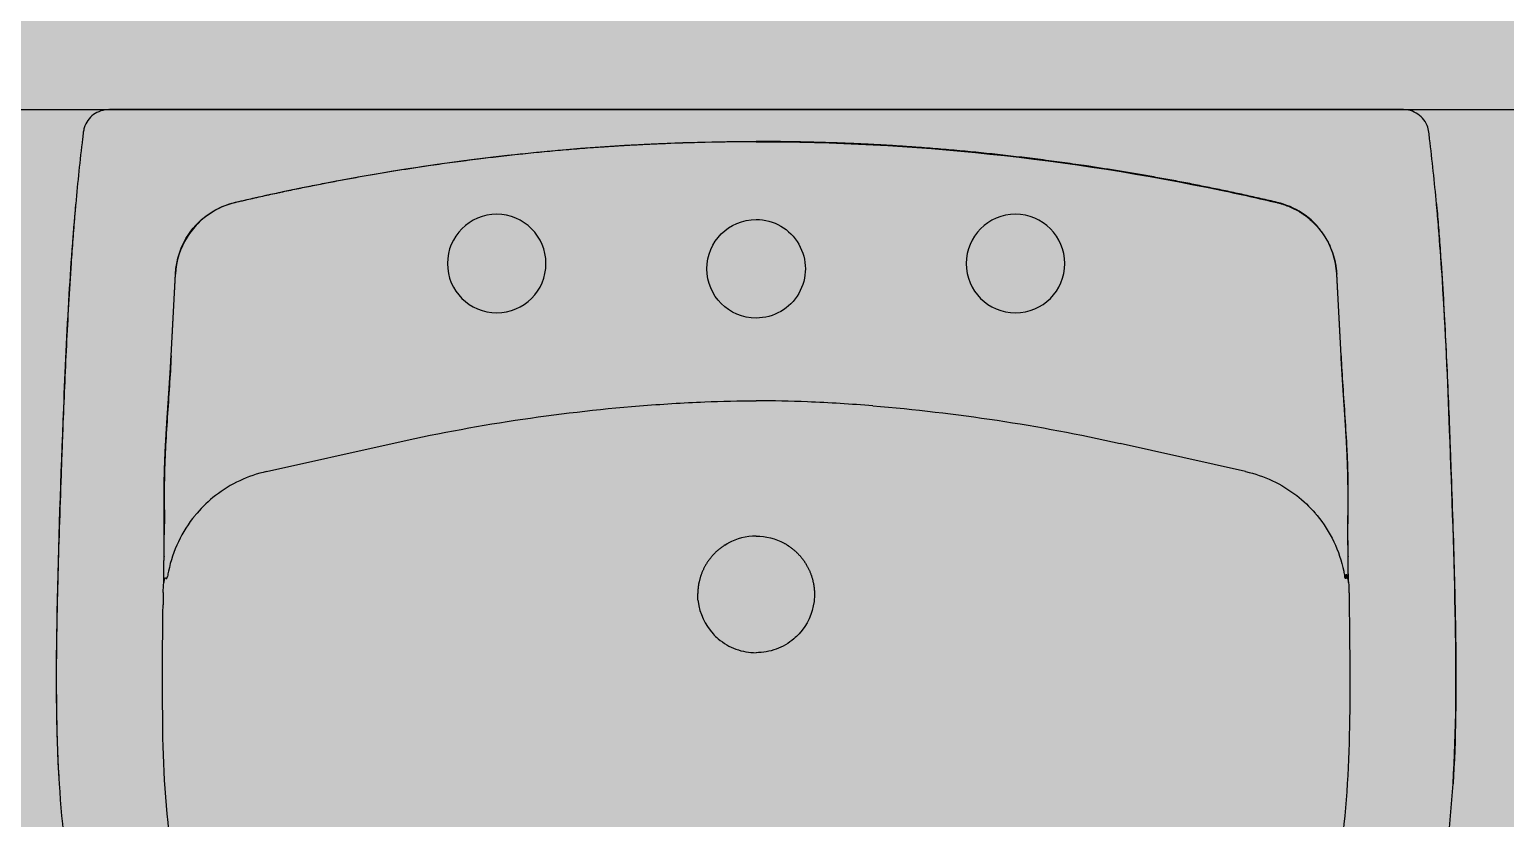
# Model space of a CAD drawing. Header units: centimetres. Extents: x 0 to 1099704, y -139216 to 99734.
# Drawn here: x 855896.79 to 855933.21, y -22297.07 to -22277.6 of the extents above; entities that cross this region are included whole.
import ezdxf

# ---------------------------------------------------------------- set-up
doc = ezdxf.new("R2010")
doc.units = ezdxf.units.CM
doc.header["$LTSCALE"] = 4
for name, color, linetype in [('0.2', 2, 'Continuous'), ('0.4', 4, 'Continuous'), ('0.6', 6, 'Continuous'), ('08', 8, 'Continuous')]:
    doc.layers.add(name, color=color, linetype=linetype)

# ---------------------------------------------------------------- blocks, each defined once
blk = doc.blocks.new('L.51_P')
at = {"layer": '08'}
for p, q in [((-249.5326338860509, 0), (-249.2140741786579, 0)), ((-249.2140741786579, 0), (249.2140741786584, 0)), ((249.5326338773675, 0), (249.2140741786579, 0)), ((-259.373357407494, -8.73014126523617), (-259.3733584288038, -8.730149568721117)), ((259.3733573988111, -8.730141265236398), (259.3733584201204, -8.730149568721117)), ((1.754594313752023e-05, -12.29115425035843), (1.754586446622852e-05, -12.37024191945238)), ((-161.3753670058195, -27.52728905769982), (-161.375368631876, -27.52730016454052)), ((161.375366997137, -27.52728905770141), (161.375368623193, -27.52730016454052)), ((-262.3081094282225, -36.31574476100013), (-262.308146251683, -36.31615622722211)), ((262.30810941954, -36.31574476100877), (262.308146243, -36.31615622722097)), ((-225.5180186633415, -94.94758241039995), (-223.8637446929588, -63.35031595439295)), ((-225.4939886857946, -94.98170383692786), (-223.8399494983692, -63.38416652915748)), ((225.4939886771117, -94.98170383692786), (223.8399494896885, -63.38416652919841)), ((225.5180186546586, -94.94758241039995), (223.8637446842758, -63.35031595439295)), ((-225.5180196004708, -94.94758552310941), (-225.4939877960906, -94.98170482932574)), ((225.5180195917878, -94.94758552310941), (225.4939877874071, -94.98170482932574)), ((-188.737329579757, -139.57508099917), (-140.349516244326, -128.7103189488694)), ((188.737329571074, -139.57508099917), (140.349516235643, -128.7103189488694)), ((-268.6882321625912, -259.9838384809518), (-268.6882251923053, -259.983949606438)), ((268.6882321539078, -259.9838384809618), (268.6882251836178, -259.983949606516))]:
    blk.add_line(p, q, dxfattribs=at)
at = {"layer": '08', "ltscale": 27.50259590148926}
for centre in [(-100.0001173501496, -59.34964538299982), (100.00011733985, -59.34964538299982)]:
    blk.add_circle(centre, 19, dxfattribs=at)
at = {"layer": '08'}
for centre, radius, start, end in [((3.51074049831368e-08, -61.36878966599988), 19, 89.99999988152744, 269.9999998815275), ((-4.379035090096295e-08, -61.36878966599988), 19, 270.0000001194366, 90.00000011943659), ((10.36379387232046, -799.933997991691), 687.9358466849909, 94.61604946679532, 102.6550304526222), ((-10.36379388100386, -799.933997991691), 687.9358466849909, 77.34496954737777, 85.38395053320471)]:
    blk.add_arc(centre, radius, start, end, dxfattribs=at)
for centre, major_axis, ratio, start_param, end_param in [((0.06174637447838904, -186.6881790406637), (-22.4674906143518, 0.4697732670544708), 0.9916706561758222, 5.253548061399135, 5.299569675104341), ((0.05893951337293402, -186.6974455141333), (-22.45038503119433, 0.8867191788373296), 0.9921692224100338, 5.255337050325037, 5.271959657473371), ((-0.05893952205587993, -186.6974455141333), (22.45038503119433, 0.8867191788373296), 0.9921692224100338, 1.011225649706216, 1.027848256854549), ((-0.06174638316133496, -186.6881790406637), (22.4674906143518, 0.4697732670544708), 0.9916706561758222, 0.9836156320752458, 1.029637245780451), ((-237.791658874185, -179.3441406961838), (-7.495588280626999, 6.619378357438046), 0.9937451568241766, 3.733046203632398, 3.862859291887633), ((-237.2871566796939, -179.3338425262575), (8.40545705310399, 5.417407463850359), 0.9885196237996763, 5.563301308095924, 5.699978515864951), ((-178.0851042703862, -186.8235108753897), (-49.25213693319954, 11.13598945874009), 0.9999712638527637, 0.1335251359042644, 0.2108724461622407), ((0.3326625593172139, -186.9437629331142), (-22.74398101514158, 2.025605754878702), 0.9924993994850256, 0.07260909763467864, 0.2002752464611524), ((-0.3326625680001598, -186.9437629331142), (22.7439810151416, 2.025605754878623), 0.9924993994850256, 6.082910060718437, 6.210576209544911), ((178.0851042617032, -186.8235108753897), (49.25213693319917, 11.1359894587418), 0.9999712638527638, 6.07231286101731, 6.149660171275287)]:
    blk.add_ellipse(centre, major_axis=major_axis, ratio=ratio, start_param=start_param, end_param=end_param, dxfattribs=at)
for points, degree, knots in [([(-259.3734804437008, -8.730110423216502), (-259.2647280360711, -7.823646533475767), (-259.0282771610673, -6.923949194787838), (-258.2583410432471, -5.081311819202483), (-257.6669837968793, -4.137839157819371), (-256.2369207256388, -2.527257504583758), (-255.3853429593505, -1.835089641735067), (-253.5380999841618, -0.7807382193141166), (-252.5218902944512, -0.4002604931863516), (-250.8428053377484, -0.06490812997412831), (-250.1862993313775, -3.403556547709741e-09), (-249.5326338631639, 0)], 3, [0, 0, 0, 0, 0.2792277486514596, 0.2792277486514596, 0.6097433891336621, 0.6097433891336621, 0.9337532737935605, 0.9337532737935605, 1.252427731463882, 1.252427731463882, 1.44862475613357, 1.44862475613357, 1.44862475613357, 1.44862475613357]), ([(249.5326338236227, 0), (250.5914866947842, -2.23849383473862e-09), (251.6627808906187, -0.1731365682803698), (253.6499506778564, -0.8324551719169904), (254.5925295084407, -1.321542121221455), (256.263236681556, -2.554542152192425), (257.0097464161954, -3.315948047924167), (258.2206444582489, -5.019955091919201), (258.6957988433496, -5.985814072379526), (259.1788814559382, -7.555904968618734), (259.3027983167185, -8.140966796105886), (259.3734804350174, -8.730110423216729)], 3, [0, 0, 0, 0, 0.3178136111332381, 0.3178136111332381, 0.630622636000818, 0.630622636000818, 0.9465387636700655, 0.9465387636700655, 1.267048800009376, 1.267048800009376, 1.448529000700263, 1.448529000700263, 1.448529000700263, 1.448529000700263]), ([(-200.8552342283415, -35.75213426099981), (-176.5692074883418, -30.07720007199987), (-152.1890176233419, -25.23774350899998), (-127.7318341413416, -21.25118954599998), (-94.37132110034145, -17.00462938300006), (-60.93956738614179, -14.37513696399992), (-52.07179956894151, -13.79200181199985), (-43.20098408404147, -13.32313587699991), (-34.32808192727452, -12.9686517931716)], 5, [234.918202018, 234.918202018, 234.918202018, 234.918202018, 234.918202018, 234.918202018, 410.549747855, 410.549747855, 410.549747855, 473.914825366, 473.914825366, 473.914825366, 473.914825366, 473.914825366, 473.914825366]), ([(-4.341472958913073e-09, -12.37024191991418), (-60.16064884673642, -12.37059819908927), (-120.3153384326069, -18.73560247092746), (-179.8281542661675, -31.19346225681488), (-186.8260304304558, -32.6583326184782), (-193.8151504020107, -34.20686970566408), (-200.7945944912399, -35.83818893115495)], 3, [460.253252311, 460.253252311, 460.253252311, 460.253252311, 715.7620912132589, 715.7620912132589, 715.7620912132589, 745.806362997, 745.806362997, 745.806362997, 745.806362997]), ([(-34.32808192727452, -12.9686517931716), (-30.31359352757227, -12.80826618495257), (-26.29484333730761, -12.67720422757566), (-22.26746335893267, -12.57428527497291), (-15.38505392947127, -12.39840657128298), (-8.493593087078807, -12.30520851011465), (-1.603319046177148, -12.29262304867302), (-1.06887501825895, -12.29164685749902), (-0.5344278677030161, -12.29115731630554), (1.746952329995111e-05, -12.29115422106679)], 3, [59.34778428954707, 59.34778428954707, 59.34778428954707, 59.34778428954707, 76.617444773, 76.617444773, 76.617444773, 106.12965241, 106.12965241, 106.12965241, 108.418766461, 108.418766461, 108.418766461, 108.418766461]), ([(-4.341472958913073e-09, -12.37024192010335), (60.1606251351559, -12.37059697844302), (120.3153086397738, -18.73559870317445), (179.8281186407589, -31.19345480114134), (186.8260067069905, -32.65832736416337), (193.8151385523561, -34.20686693805055), (200.7945944825569, -35.83818893115495)], 3, [460.2532274645449, 460.2532274645449, 460.2532274645449, 460.2532274645449, 715.7620402416113, 715.7620402416113, 715.7620402416113, 745.806362997, 745.806362997, 745.806362997, 745.806362997]), ([(34.32808191859112, -12.9686517931716), (30.31359351888932, -12.80826618495257), (26.29484332862467, -12.67720422757566), (22.26746335024927, -12.57428527497291), (15.38505392078832, -12.39840657128298), (8.493593078395406, -12.30520851011465), (1.603319037493748, -12.29262304867302), (1.068886672272583, -12.29164687880166), (0.5344511845496527, -12.29115733767139), (1.750996943883365e-05, -12.29115422127029)], 3, [59.34778428954707, 59.34778428954707, 59.34778428954707, 59.34778428954707, 76.617444773, 76.617444773, 76.617444773, 106.12965241, 106.12965241, 106.12965241, 108.4187165077, 108.4187165077, 108.4187165077, 108.4187165077]), ([(200.8552342196585, -35.75213426099981), (176.5692074796584, -30.07720007199987), (152.1890176146585, -25.23774350899998), (127.7318341326582, -21.25118954599998), (94.3713210916585, -17.00462938300006), (60.93956737745839, -14.37513696399992), (52.07179956025857, -13.79200181199985), (43.20098407535806, -13.32313587699991), (34.32808191859112, -12.9686517931716)], 5, [234.918202018, 234.918202018, 234.918202018, 234.918202018, 234.918202018, 234.918202018, 410.549747855, 410.549747855, 410.549747855, 473.914825366, 473.914825366, 473.914825366, 473.914825366, 473.914825366, 473.914825366]), ([(-268.6882534435249, -259.9836932742505), (-269.9800194100681, -239.3873420364894), (-269.967358912897, -218.6904630650297), (-269.182408360477, -173.2121616100596), (-268.3192160763269, -148.4071560380121), (-266.6512123465886, -104.3676532711631), (-265.8223442702051, -85.07052640692746), (-264.2055399886822, -59.81517801719042), (-263.7829688185948, -53.84680572443813), (-263.1894076853205, -46.34556190035255), (-263.0605477053541, -44.76778349658662), (-262.8080333039766, -41.80142699638122), (-262.681227240666, -40.36955536823007), (-262.507004921953, -38.45552769998676), (-262.4497647256076, -37.83639162099917), (-262.3743303280107, -37.0240950577022), (-262.3491779994106, -36.75424557942506), (-262.3142735040501, -36.37899022718943), (-262.3039731453473, -36.26776625708112), (-262.2959448568545, -36.18074329851879), (-262.2947316763311, -36.16748087047699), (-262.2947316765062, -36.16748087238875)], 3, [0, 0, 0, 0, 6.207573648273613, 6.207573648273613, 13.65713137755269, 13.65713137755269, 19.45892717977955, 19.45892717977955, 21.24929016002818, 21.24929016002818, 21.72619005619808, 21.72619005619808, 22.1641806251702, 22.1641806251702, 22.39305280847328, 22.39305280847328, 22.5500166623293, 22.5500166623293, 22.70655463277521, 22.70655463277521, 22.80028685006527, 22.80028685006527, 22.80028685006527, 22.80028685006527]), ([(-262.308146251683, -36.31615622722211), (-262.3242317941135, -36.49589700095316), (-262.3402543817147, -36.67564480789815), (-262.3562138685788, -36.8553992778584), (-262.6098853698472, -39.71254541555936), (-262.8474206426222, -42.57153676504549), (-263.0717617928981, -45.42614094340706), (-263.1947814488467, -46.99149096260817), (-263.3053808757495, -48.44099125444427), (-263.4219351565416, -50.00353300825054), (-263.6493853220127, -53.05275932619611), (-263.8654792445018, -56.09894323614208), (-264.0713712664165, -59.14274777990681), (-264.7908201853361, -69.77872030593608), (-265.38591348708, -80.38598307911752), (-265.9068553507859, -90.99245679083333), (-266.4277972144901, -101.5989305025141), (-266.8757961627525, -112.2053570629032), (-267.2883282219373, -122.8305421431824), (-267.3891038661704, -125.4261219235298), (-267.4876548449301, -128.0227481080287), (-267.5842895756909, -130.6205616625098), (-267.6809243064431, -133.2183752167559), (-267.7756438373503, -135.8173142864671), (-267.8686789081262, -138.4190219298621), (-268.3517341380129, -151.927567398764), (-268.8022473336459, -165.5833124328183), (-269.1652478809447, -179.2831759091166), (-269.2751623080744, -183.4314138579714), (-269.37601841571, -187.5805918047706), (-269.4638728213044, -191.7321262718954), (-269.5470846076769, -195.6642751135978), (-269.6186477419647, -199.599402766861), (-269.6740866505043, -203.5366780597856), (-269.9261242922921, -221.4364096028851), (-269.8699626631833, -239.3466048600344), (-268.8555001226846, -257.1857094885722), (-268.8024592131474, -258.1184224247891), (-268.7467325491543, -259.051180006094), (-268.6882321625912, -259.9838384809518)], 3, [171.986580941438, 171.986580941438, 171.986580941438, 171.986580941438, 172.7474918044315, 172.7474918044315, 172.7474918044315, 184.841953398744, 184.841953398744, 184.841953398744, 191.474069274, 191.474069274, 191.474069274, 204.4163296783891, 204.4163296783891, 204.4163296783891, 249.6404970342696, 249.6404970342696, 249.6404970342696, 294.86466439, 294.86466439, 294.86466439, 305.912277536, 305.912277536, 305.912277536, 316.959890681, 316.959890681, 316.959890681, 374.3211337364742, 374.3211337364742, 374.3211337364742, 391.689780194, 391.689780194, 391.689780194, 408.14058979, 408.14058979, 408.14058979, 482.929638949, 482.929638949, 482.929638949, 486.8399648925105, 486.8399648925105, 486.8399648925105, 486.8399648925105]), ([(-223.8637469453415, -63.35031213399998), (-223.5843167969579, -57.89809123468035), (-221.7906382570773, -52.51969948335909), (-218.7119605359112, -47.99523834005277), (-216.5306727550851, -44.78959205273077), (-213.7151771971339, -42.01434731986501), (-210.4749495841302, -39.88088021331896), (-207.544612615739, -37.95145479021949), (-204.2702173975176, -36.54735284757953), (-200.8552413873417, -35.75213579999991)], 3, [10.9132887164, 10.9132887164, 10.9132887164, 10.9132887164, 33.9603278024, 33.9603278024, 33.9603278024, 50.2894889864, 50.2894889864, 50.2894889864, 65.0569530029, 65.0569530029, 65.0569530029, 65.0569530029]), ([(-200.7945981673415, -35.83818992199986), (-205.3614483513416, -36.91298065199999), (-209.7221551923417, -38.88239027100008), (-213.6385274253416, -41.6972186989999), (-218.9868883299691, -47.45196891706723), (-222.2266993944095, -54.50354953555939), (-223.1379220447052, -57.40397192232672), (-223.6763111547498, -60.38502170996571), (-223.8399487204574, -63.38416667113802)], 5, [7.91242197143, 7.91242197143, 7.91242197143, 7.91242197143, 7.91242197143, 7.91242197143, 31.991346241, 31.991346241, 31.991346241, 47.45315965119501, 47.45315965119501, 47.45315965119501, 47.45315965119501, 47.45315965119501, 47.45315965119501]), ([(200.7945944820453, -35.83818905705402), (206.2524102995585, -37.12266442421401), (211.3379563073731, -39.98061120897682), (215.2736514583503, -43.97934674380372), (216.8266396112449, -45.55721003705276), (218.2033666952193, -47.30763020788413), (219.3705252086484, -49.18701575766136), (222.0193494939776, -53.45221369647425), (223.5672194352064, -58.38559173456292), (223.8399487117199, -63.38416667114188)], 3, [7.912423582127037, 7.912423582127037, 7.912423582127037, 7.912423582127037, 25.17836922806239, 25.17836922806239, 25.17836922806239, 31.99134838626841, 31.99134838626841, 31.99134838626841, 47.45315965016795, 47.45315965016795, 47.45315965016795, 47.45315965016795]), ([(223.8637469366586, -63.35031213399998), (223.5843167882749, -57.89809123468035), (221.7906382483943, -52.51969948335909), (218.7119605272283, -47.99523834005277), (216.5306727464022, -44.78959205273077), (213.7151771884505, -42.01434731986501), (210.4749495754472, -39.88088021331896), (207.5446126070556, -37.95145479021949), (204.2702173888347, -36.54735284757953), (200.8552413786583, -35.75213579999991)], 3, [10.9132887164, 10.9132887164, 10.9132887164, 10.9132887164, 33.9603278024, 33.9603278024, 33.9603278024, 50.2894889864, 50.2894889864, 50.2894889864, 65.0569530029, 65.0569530029, 65.0569530029, 65.0569530029]), ([(262.2947316678228, -36.16748087238193), (262.2947316676264, -36.16748087024098), (262.2959737738934, -36.18105961331094), (262.3026473998989, -36.2533925481041), (262.3087889867675, -36.31977874498898), (262.3268866505014, -36.51463853404539), (262.3383707679709, -36.63805843742057), (262.3760868997583, -37.04326446881009), (262.4077038980909, -37.38278269860348), (262.479697087213, -38.16080740069447), (262.5203985004928, -38.60298045481818), (262.6197218236175, -39.69346620798046), (262.6803742693733, -40.36804401878862), (262.8381442982677, -42.15449325046529), (262.936299180622, -43.2973634019088), (263.2257355672195, -46.76838200253451), (263.4119044516756, -49.1345307065767), (264.0900442609454, -58.07521272655572), (264.532516457647, -64.68624730449255), (265.8066158285765, -85.90801919442583), (266.4675714261157, -100.5228310203734), (268.0961910381234, -141.33404565464), (269.0170973821355, -167.5822403472023), (269.9671371221316, -215.9054828105986), (270.0669477507113, -238.0013271842629), (268.688253434841, -259.9836932742603)], 3, [0.2128706754007429, 0.2128706754007429, 0.2128706754007429, 0.2128706754007429, 0.3077153278877687, 0.3077153278877687, 0.4179939885269175, 0.4179939885269175, 0.5183656646460959, 0.5183656646460959, 0.6823181049412498, 0.6823181049412498, 0.8446844095529246, 0.8446844095529246, 1.063628811781816, 1.063628811781816, 1.413976570696171, 1.413976570696171, 2.124866044174794, 2.124866044174794, 4.109012782769432, 4.109012782769432, 8.503951418268986, 8.503951418268986, 16.39018885307485, 16.39018885307485, 23.01549616560465, 23.01549616560465, 23.01549616560465, 23.01549616560465]), ([(262.308146243, -36.3161562272212), (262.3242317854301, -36.49589700095248), (262.3402543730317, -36.6756448078977), (262.3562138598954, -36.8553992778584), (262.6098853611638, -39.71254541555936), (262.8474206339388, -42.57153676504549), (263.0717617842147, -45.42614094340706), (263.1947814401638, -46.99149096260817), (263.3053808670666, -48.44099125444427), (263.4219351478582, -50.00353300825054), (263.6493853133297, -53.05275932619611), (263.8654792358188, -56.09894323614208), (264.0713712577335, -59.14274777990681), (264.7908201766527, -69.77872030593608), (265.3859134783966, -80.38598307911752), (265.9068553421025, -90.99245679083333), (266.4277972058071, -101.5989305025141), (266.8757961540696, -112.2053570629032), (267.2883282132539, -122.8305421431824), (267.3891038574875, -125.4261219235298), (267.4876548362472, -128.0227481080287), (267.584289567008, -130.6205616625098), (267.6809242977597, -133.2183752167559), (267.7756438286674, -135.8173142864671), (267.8686788994428, -138.4190219298621), (268.35173412933, -151.927567398764), (268.802247324963, -165.5833124328183), (269.1652478722613, -179.2831759091166), (269.2751622993915, -183.4314138579714), (269.376018407027, -187.5805918047706), (269.463872812621, -191.7321262718954), (269.5470845989939, -195.6642751135978), (269.6186477332813, -199.599402766861), (269.6740866418213, -203.5366780597856), (269.9261242836092, -221.4364096028851), (269.8699626544999, -239.3466048600344), (268.8555001140016, -257.1857094885722), (268.802459204464, -258.1184224247925), (268.7467325404705, -259.0511800061006), (268.6882321539078, -259.9838384809618)], 3, [171.9865809414363, 171.9865809414363, 171.9865809414363, 171.9865809414363, 172.7474918044315, 172.7474918044315, 172.7474918044315, 184.841953398744, 184.841953398744, 184.841953398744, 191.474069274, 191.474069274, 191.474069274, 204.4163296783891, 204.4163296783891, 204.4163296783891, 249.6404970342696, 249.6404970342696, 249.6404970342696, 294.86466439, 294.86466439, 294.86466439, 305.912277536, 305.912277536, 305.912277536, 316.959890681, 316.959890681, 316.959890681, 374.3211337364742, 374.3211337364742, 374.3211337364742, 391.689780194, 391.689780194, 391.689780194, 408.14058979, 408.14058979, 408.14058979, 482.929638949, 482.929638949, 482.929638949, 486.8399648925242, 486.8399648925242, 486.8399648925242, 486.8399648925242]), ([(-228.2507873384357, -172.5096896772436), (-228.2500169341847, -172.4424647948927), (-228.2492412881393, -172.3745845683375), (-228.2484418369836, -172.3044223025645), (-228.2356371578348, -171.1777191626429), (-228.2234778773418, -170.0530655297998), (-228.2129841793417, -169.0032245909999), (-228.1921388773417, -166.6187079842998), (-228.1798290933416, -164.2387284500001), (-228.1763228953414, -162.9142940853999), (-228.1759382133414, -160.4190247024999), (-228.1844611693414, -157.9130785277), (-228.1898485143415, -156.7477647736), (-228.2041512363412, -153.9989836929999), (-228.2170380133416, -151.2451311371999), (-228.2216670573416, -149.6584216542999), (-228.2202560783417, -147.7511112124), (-228.2048118813418, -145.8483895081999), (-228.2017094893417, -145.5200809131998), (-228.1762150523418, -143.1407550260999), (-228.1284692593417, -140.7604234199998), (-228.0713370183416, -138.7064733686998), (-227.9377092113418, -134.863732712), (-227.7600744773417, -131.0192287468999), (-227.6692170663418, -129.2331727287001), (-227.4472878243414, -125.1856839167999), (-227.1954499143412, -121.1357096715999), (-227.0479983443415, -118.8721328892), (-226.6804083643419, -113.3795264977), (-226.3038303003414, -107.8790444602998), (-226.0850845123414, -104.6147589288998), (-225.8540807923418, -100.9685866604), (-225.6466713473415, -97.31542740089981), (-225.6239424673413, -96.90963791319996), (-225.5887967703416, -96.27309145970003), (-225.5544711253415, -95.63632709400008), (-225.5421989203414, -95.40660853319991), (-225.5300576473414, -95.17719104849994), (-225.5180209203418, -94.94758523759992)], 5, [546.2491882669473, 546.2491882669473, 546.2491882669473, 546.2491882669473, 546.2491882669473, 546.2491882669473, 546.773912654, 546.773912654, 546.773912654, 554.287653669, 554.287653669, 554.287653669, 563.875311365, 563.875311365, 563.875311365, 572.169670434, 572.169670434, 572.169670434, 583.426760377, 583.426760377, 583.426760377, 585.726164429, 585.726164429, 585.726164429, 600.370766173, 600.370766173, 600.370766173, 613.069318121, 613.069318121, 613.069318121, 629.144040394, 629.144040394, 629.144040394, 652.058764086, 652.058764086, 652.058764086, 654.921464737, 654.921464737, 654.921464737, 656.548423849, 656.548423849, 656.548423849, 656.548423849, 656.548423849, 656.548423849]), ([(-225.493987638059, -94.98170389092957), (-225.6946233497424, -98.81942225584885), (-225.9326034189985, -102.6645534466841), (-226.1842205251319, -106.5184590374508), (-226.4497498844839, -110.5854523283469), (-226.7307542148046, -114.6629074787852), (-226.9967129610563, -118.7554071495517), (-227.2609836536249, -122.8219315168553), (-227.5102382077821, -126.903805356106), (-227.7119949251432, -131.0019194405368), (-227.8456819569169, -133.7173913959737), (-227.9583855219712, -136.4402758746303), (-228.0415677158453, -139.1688419920006), (-228.0900332539686, -140.7586224368656), (-228.1285115957048, -142.3505342639821), (-228.1556920583416, -143.9435439898)], 3, [161.339344865, 161.339344865, 161.339344865, 161.339344865, 177.774840415, 177.774840415, 177.774840415, 195.119076946, 195.119076946, 195.119076946, 212.353228726, 212.353228726, 212.353228726, 223.772836592, 223.772836592, 223.772836592, 230.426393256, 230.426393256, 230.426393256, 230.426393256]), ([(225.4939876293761, -94.98170389092957), (225.6946233410595, -98.81942225584885), (225.9326034103156, -102.6645534466841), (226.1842205164489, -106.5184590374508), (226.449749875801, -110.5854523283469), (226.7307542061217, -114.6629074787852), (226.9967129523734, -118.7554071495517), (227.2609836449419, -122.8219315168553), (227.5102381990991, -126.903805356106), (227.7119949164603, -131.0019194405368), (227.8456819482335, -133.7173913959737), (227.9583855132878, -136.4402758746303), (228.0415677071624, -139.1688419920006), (228.0900332452852, -140.7586224368656), (228.1285115870219, -142.3505342639821), (228.1556920496587, -143.9435439898)], 3, [161.339344865, 161.339344865, 161.339344865, 161.339344865, 177.774840415, 177.774840415, 177.774840415, 195.119076946, 195.119076946, 195.119076946, 212.353228726, 212.353228726, 212.353228726, 223.772836592, 223.772836592, 223.772836592, 230.426393256, 230.426393256, 230.426393256, 230.426393256]), ([(228.2507873297527, -172.5096896772436), (228.2500169255013, -172.4424647948927), (228.2492412794563, -172.3745845683375), (228.2484418283007, -172.3044223025645), (228.2356371491519, -171.1777191626429), (228.2234778686584, -170.0530655297998), (228.2129841706583, -169.0032245909999), (228.1921388686587, -166.6187079842998), (228.1798290846582, -164.2387284500001), (228.1763228866585, -162.9142940853999), (228.1759382046585, -160.4190247024999), (228.1844611606584, -157.9130785277), (228.1898485056586, -156.7477647736), (228.2041512276583, -153.9989836929999), (228.2170380046582, -151.2451311371999), (228.2216670486582, -149.6584216542999), (228.2202560696587, -147.7511112124), (228.2048118726584, -145.8483895081999), (228.2017094806583, -145.5200809131998), (228.1762150436584, -143.1407550260999), (228.1284692506583, -140.7604234199998), (228.0713370096582, -138.7064733686998), (227.9377092026584, -134.863732712), (227.7600744686583, -131.0192287468999), (227.6692170576584, -129.2331727287001), (227.4472878156585, -125.1856839167999), (227.1954499056587, -121.1357096715999), (227.0479983356581, -118.8721328892), (226.6804083556585, -113.3795264977), (226.3038302916584, -107.8790444602998), (226.0850845036584, -104.6147589288998), (225.8540807836584, -100.9685866604), (225.6466713386585, -97.31542740089981), (225.6239424586583, -96.90963791319996), (225.5887967616586, -96.27309145970003), (225.5544711166585, -95.63632709400008), (225.5421989116585, -95.40660853319991), (225.5300576386585, -95.17719104849994), (225.5180209116584, -94.94758523759992)], 5, [546.2491882669473, 546.2491882669473, 546.2491882669473, 546.2491882669473, 546.2491882669473, 546.2491882669473, 546.773912654, 546.773912654, 546.773912654, 554.287653669, 554.287653669, 554.287653669, 563.875311365, 563.875311365, 563.875311365, 572.169670434, 572.169670434, 572.169670434, 583.426760377, 583.426760377, 583.426760377, 585.726164429, 585.726164429, 585.726164429, 600.370766173, 600.370766173, 600.370766173, 613.069318121, 613.069318121, 613.069318121, 629.144040394, 629.144040394, 629.144040394, 652.058764086, 652.058764086, 652.058764086, 654.921464737, 654.921464737, 654.921464737, 656.548423849, 656.548423849, 656.548423849, 656.548423849, 656.548423849, 656.548423849]), ([(-44.99999876443826, -114.2295733232318), (-40.81085719282237, -113.8935977969854), (-36.61426218108272, -113.5944222249668), (-32.42405104547925, -113.3362425156402), (-28.21376551433696, -113.07682592315), (-24.00598670177487, -112.8586912208593), (-19.80103093210528, -112.6892596229081), (-13.19682009971893, -112.4231540903338), (-6.600083293796615, -112.2804553233266), (-4.348748916527256e-09, -112.2804643391992)], 3, [388.4547662928484, 388.4547662928484, 388.4547662928484, 388.4547662928484, 406.3849071876351, 406.3849071876351, 406.3849071876351, 424.4009475105737, 424.4009475105737, 424.4009475105737, 452.696543273, 452.696543273, 452.696543273, 452.696543273]), ([(44.99999875575486, -114.2295733232318), (40.81085718413942, -113.8935977969854), (36.61426217239978, -113.5944222249668), (32.4240510367963, -113.3362425156402), (28.21376550565401, -113.07682592315), (24.00598669309193, -112.8586912208593), (19.80103092342233, -112.6892596229081), (13.19682009103599, -112.4231540903338), (6.600083285113669, -112.2804553233266), (-4.334651748649776e-09, -112.2804643391992)], 3, [388.4547662928484, 388.4547662928484, 388.4547662928484, 388.4547662928484, 406.3849071876351, 406.3849071876351, 406.3849071876351, 424.4009475105737, 424.4009475105737, 424.4009475105737, 452.696543273, 452.696543273, 452.696543273, 452.696543273]), ([(-188.7373303303884, -139.5750740401045), (-195.7871828951802, -141.1432008566385), (-202.604549072455, -144.3033572508505), (-208.4165617153603, -148.81637152331), (-211.0039029785494, -150.8254359844395), (-213.3936992871631, -153.0957427999949), (-215.533532006305, -155.5773238212746), (-215.790565610364, -155.8754077359454), (-216.044034069354, -156.1765555344414), (-216.2938638109908, -156.4806794476651), (-221.3856425587919, -162.6790274422015), (-224.9269036722194, -170.1321342921028), (-226.531201161205, -177.9660470367839), (-226.6689291692264, -178.6385838977762), (-226.7926758831409, -179.3138261730342), (-226.9023648674056, -179.9911765104082)], 3, [18.5938609186, 18.5938609186, 18.5938609186, 18.5938609186, 48.62081912743717, 48.62081912743717, 48.62081912743717, 61.98795935150931, 61.98795935150931, 61.98795935150931, 63.59360085657308, 63.59360085657308, 63.59360085657308, 96.31817255289053, 96.31817255289053, 96.31817255289053, 99.12755803409893, 99.12755803409893, 99.12755803409893, 99.12755803409893]), ([(188.7373303217055, -139.5750740401045), (195.7871828864972, -141.1432008566385), (202.6045490637721, -144.3033572508505), (208.4165617066769, -148.81637152331), (211.0039029698664, -150.8254359844395), (213.3936992784797, -153.0957427999949), (215.533531997622, -155.5773238212746), (215.7905656016806, -155.8754077359454), (216.044034060671, -156.1765555344414), (216.2938638023079, -156.4806794476651), (221.385642550109, -162.6790274422015), (224.926903663536, -170.1321342921028), (226.531201152522, -177.9660470367839), (226.668929160694, -178.638583898512), (226.792675874728, -179.3138261745116), (226.9023648590824, -179.9911765126317)], 3, [18.5938609186, 18.5938609186, 18.5938609186, 18.5938609186, 48.62081912743717, 48.62081912743717, 48.62081912743717, 61.98795935150931, 61.98795935150931, 61.98795935150931, 63.59360085657308, 63.59360085657308, 63.59360085657308, 96.31817255289053, 96.31817255289053, 96.31817255289053, 99.12755803717276, 99.12755803717276, 99.12755803717276, 99.12755803717276]), ([(-228.1556921663414, -143.9435444963999), (-228.1663706742265, -144.569399681907), (-228.1741917056393, -145.1921589377116), (-228.1793441561963, -145.8102983335539), (-228.1810618058726, -146.0163647327176), (-228.182487275355, -146.2219540767608), (-228.1836324241808, -146.4269808160775), (-228.1947671617572, -148.4205373624832), (-228.1794838644491, -150.350614931963), (-228.1604264442481, -152.180206916235), (-228.1490275160777, -153.2745516591121), (-228.1360414878236, -154.3341442785363), (-228.1242965941387, -155.3596725083537), (-228.1075552363372, -156.821476718042), (-228.0938173052045, -158.2169739821525), (-228.0816520977751, -159.5930900214366), (-228.0812149867515, -159.6425355811325), (-228.0807794784769, -159.6919574779049), (-228.0803426195271, -159.741351809399)], 3, [0, 0, 0, 0, 2.39649096282, 2.39649096282, 2.39649096282, 3.19539856628, 3.19539856628, 3.19539856628, 10.9634950017, 10.9634950017, 10.9634950017, 15.6098727566, 15.6098727566, 15.6098727566, 22.2328933273, 22.2328933273, 22.2328933273, 22.4708666883, 22.4708666883, 22.4708666883, 22.4708666883]), ([(228.1556921576585, -143.9435444963999), (228.1663706655431, -144.569399681907), (228.1741916969559, -145.1921589377116), (228.1793441475129, -145.8102983335539), (228.1810617971896, -146.0163647327176), (228.1824872666721, -146.2219540767608), (228.1836324154974, -146.4269808160775), (228.1947671530743, -148.4205373624832), (228.1794838557657, -150.350614931963), (228.1604264355647, -152.180206916235), (228.1490275073947, -153.2745516591121), (228.1360414791407, -154.3341442785363), (228.1242965854558, -155.3596725083537), (228.1075552276543, -156.821476718042), (228.0938172965211, -158.2169739821525), (228.0816520890921, -159.5930900214366), (228.0812149780686, -159.6425355811325), (228.0807794697939, -159.6919574779049), (228.0803426108441, -159.741351809399)], 3, [0, 0, 0, 0, 2.39649096282, 2.39649096282, 2.39649096282, 3.19539856628, 3.19539856628, 3.19539856628, 10.9634950017, 10.9634950017, 10.9634950017, 15.6098727566, 15.6098727566, 15.6098727566, 22.2328933273, 22.2328933273, 22.2328933273, 22.4708666883, 22.4708666883, 22.4708666883, 22.4708666883]), ([(-228.2507873384357, -172.5096896772436), (-228.2500867323415, -172.4565605378998), (-228.2493857853415, -172.4034360889), (-228.2486848383414, -172.3503116398001), (-228.2150030477305, -169.7975851998219), (-228.1813212571192, -167.2448587598442), (-228.1483404135079, -164.7452567688661), (-228.1153443019584, -162.244497647074), (-228.0803426195271, -159.741351809399)], 5, [-26.0039098369, -26.0039098369, -26.0039098369, -26.0039098369, -26.0039098369, -26.0039098369, -25.7336945983, -25.7336945983, -25.7336945983, -13.01957595489232, -13.01957595489232, -13.01957595489232, -13.01957595489232, -13.01957595489232, -13.01957595489232]), ([(228.2507873297527, -172.5096896772436), (228.2500867236586, -172.4565605378998), (228.2493857766585, -172.4034360889), (228.2486848296585, -172.3503116398001), (228.2150030390471, -169.7975851998219), (228.1813212484362, -167.2448587598442), (228.1483404048249, -164.7452567688661), (228.1153442932755, -162.244497647074), (228.0803426108441, -159.741351809399)], 5, [-26.0039098369, -26.0039098369, -26.0039098369, -26.0039098369, -26.0039098369, -26.0039098369, -25.7336945983, -25.7336945983, -25.7336945983, -13.01957595489231, -13.01957595489231, -13.01957595489231, -13.01957595489231, -13.01957595489231, -13.01957595489231]), ([(-11.99777452644139, -167.8793926894), (-11.9999710111415, -167.8807771889001), (-12.00216734894138, -167.8821620383001), (-12.00436352254155, -167.8835472267999), (-12.15924231814188, -167.9812648715999), (-12.31310146174155, -168.0805421286), (-12.46376826934193, -168.1799135512999), (-15.2988346509419, -170.0908230384), (-17.75692368084174, -172.5302758917001), (-19.63485373764161, -175.229502036), (-21.38213641574157, -179.058341014), (-22.20653773604135, -183.1157331488498), (-22.34473852744168, -184.0386204507099), (-22.44136345564129, -185.0329497320099), (-22.48276636444143, -186.0294402331299), (-22.48528109614153, -186.09588136922), (-22.4897742390549, -186.2274502110549), (-22.49330490201737, -186.359042680388), (-22.49495791433264, -186.4306850422079), (-22.49621651043026, -186.4959448667917), (-22.49723742428341, -186.5610878910534)], 5, [23.6773656614, 23.6773656614, 23.6773656614, 23.6773656614, 23.6773656614, 23.6773656614, 23.6977834993, 23.6977834993, 23.6977834993, 25.1173949409, 25.1173949409, 25.1173949409, 50.594374899, 50.594374899, 50.594374899, 58.0072173401, 58.0072173401, 58.0072173401, 58.5367062783, 58.5367062783, 58.5367062783, 59.0556141890013, 59.0556141890013, 59.0556141890013, 59.0556141890013, 59.0556141890013, 59.0556141890013]), ([(11.99777451775844, -167.8793926894), (11.99997100245855, -167.8807771889001), (12.00216734025844, -167.8821620383001), (12.00436351385815, -167.8835472267999), (12.15924230945848, -167.9812648715999), (12.31310145305815, -168.0805421286), (12.46376826065853, -168.1799135512999), (15.2988346422585, -170.0908230384), (17.75692367215834, -172.5302758917001), (19.63485372895866, -175.229502036), (21.38213640705817, -179.058341014), (22.20653772735841, -183.1157331488498), (22.34473851875828, -184.0386204507099), (22.44136344695835, -185.0329497320099), (22.48276635575803, -186.0294402331299), (22.48528108745813, -186.09588136922), (22.48977423037195, -186.2274502110549), (22.49330489333443, -186.359042680388), (22.49495790564924, -186.4306850422079), (22.49621650174686, -186.4959448667917), (22.49723741560047, -186.5610878910534)], 5, [23.6773656614, 23.6773656614, 23.6773656614, 23.6773656614, 23.6773656614, 23.6773656614, 23.6977834993, 23.6977834993, 23.6977834993, 25.1173949409, 25.1173949409, 25.1173949409, 50.594374899, 50.594374899, 50.594374899, 58.0072173401, 58.0072173401, 58.0072173401, 58.5367062783, 58.5367062783, 58.5367062783, 59.0556141890013, 59.0556141890013, 59.0556141890013, 59.0556141890013, 59.0556141890013, 59.0556141890013]), ([(-228.3425153446833, -181.4855015956632), (-228.3370765863415, -180.8501943166998), (-228.3314951573416, -180.2151609481), (-228.3257523113416, -179.5804089562998), (-228.3138941403413, -178.3111660535001), (-228.3012277153416, -177.0439201375998), (-228.2946716083416, -176.4104823907001), (-228.2844796883419, -175.4610277166), (-228.2738460563414, -174.5132243057999), (-228.2702535563412, -174.1971154288999), (-228.2648128213414, -173.7232534642999), (-228.2593353553416, -173.2497436195999), (-228.2575077023416, -173.0919359177001), (-228.2550400529585, -172.8787700374319), (-228.2525817874948, -172.6656512715585), (-228.2519640290252, -172.6120566443997), (-228.2513677828283, -172.5602645219601), (-228.2507867874374, -172.5096896963803)], 5, [532.079053919, 532.079053919, 532.079053919, 532.079053919, 532.079053919, 532.079053919, 536.567487554, 536.567487554, 536.567487554, 541.060363878, 541.060363878, 541.060363878, 543.310397911, 543.310397911, 543.310397911, 544.435445243, 544.435445243, 544.435445243, 544.8304555680534, 544.8304555680534, 544.8304555680534, 544.8304555680534, 544.8304555680534, 544.8304555680534]), ([(228.3425154977385, -181.4855111498091), (228.3370765776585, -180.8501943166998), (228.3314951486582, -180.2151609481), (228.3257523026587, -179.5804089562998), (228.3138941316583, -178.3111660535001), (228.3012277066582, -177.0439201375998), (228.2946715996586, -176.4104823907001), (228.2844796796585, -175.4610277166), (228.2738460476585, -174.5132243057999), (228.2702535476587, -174.1971154288999), (228.2648128126584, -173.7232534642999), (228.2593353466582, -173.2497436195999), (228.2575076936582, -173.0919359177001), (228.2550400442751, -172.8787700374319), (228.2525817788119, -172.6656512715585), (228.2519640203418, -172.6120566443997), (228.2513677741454, -172.5602645219601), (228.2507867787544, -172.5096896963803)], 5, [532.079053919, 532.079053919, 532.079053919, 532.079053919, 532.079053919, 532.079053919, 536.567487554, 536.567487554, 536.567487554, 541.060363878, 541.060363878, 541.060363878, 543.310397911, 543.310397911, 543.310397911, 544.435445243, 544.435445243, 544.435445243, 544.8304555680534, 544.8304555680534, 544.8304555680534, 544.8304555680534, 544.8304555680534, 544.8304555680534]), ([(-227.9016672423304, -180.6859285513058), (-227.922180245655, -180.7041635431835), (-227.9414613291174, -180.7245253961082), (-227.9610438242844, -180.7490144642329), (-227.9659164204695, -180.7551079338798), (-227.9708317227878, -180.7614809460238), (-227.9757259432263, -180.7680716375858), (-227.9907753451898, -180.7883375752963), (-228.0055311871929, -180.8105449969767), (-228.0201751521226, -180.8351076305678), (-228.0396830968352, -180.8678287208195), (-228.0585266259513, -180.9039531206245), (-228.0770379102155, -180.9442544651574), (-228.1137182435637, -181.0241120661087), (-228.1488442403347, -181.1200714419074), (-228.182132960043, -181.2337188677984), (-228.1844258881665, -181.2415469062832), (-228.1867100813934, -181.249460473477), (-228.1889853849689, -181.2574601505771), (-228.2356817715749, -181.4216386885696), (-228.2787168784639, -181.6226499671302), (-228.3157082146295, -181.8519084167983), (-228.341080100935, -182.0091538672896), (-228.3638027537772, -182.1819699490507), (-228.3813105421295, -182.3433037484892)], 3, [3.303107605142695e-05, 3.303107605142695e-05, 3.303107605142695e-05, 3.303107605142695e-05, 1.89840139172, 1.89840139172, 1.89840139172, 2.370761137112718, 2.370761137112718, 2.370761137112718, 3.82323590199, 3.82323590199, 3.82323590199, 5.75814885394, 5.75814885394, 5.75814885394, 9.59220223806, 9.59220223806, 9.59220223806, 9.85629196300039, 9.85629196300039, 9.85629196300039, 15.2762438431, 15.2762438431, 15.2762438431, 18.99371980205046, 18.99371980205046, 18.99371980205046, 18.99371980205046]), ([(-228.3813105421295, -182.3433037484892), (-228.3708299674126, -182.2247167829846), (-228.3623949643161, -182.1051382614214), (-228.3560986188504, -181.9845967927624), (-228.3474994551079, -181.8199686235403), (-228.3428899957262, -181.6535420891046), (-228.3425153446833, -181.4855015956632)], 3, [11.17047582058447, 11.17047582058447, 11.17047582058447, 11.17047582058447, 15.4118870321, 15.4118870321, 15.4118870321, 21.2045471883, 21.2045471883, 21.2045471883, 21.2045471883]), ([(-227.8190216903413, -179.3964373086999), (-227.8468991036752, -179.4285013275332), (-227.8720414541694, -179.4634747627647), (-227.8989436524207, -179.5082674112723), (-227.9831818001949, -179.6485254566892), (-228.0620259587745, -179.856155083547), (-228.1332870343549, -180.1445918091517), (-228.1711828939274, -180.2979793009899), (-228.206892879266, -180.4743114928965), (-228.2394299793286, -180.6717664331748), (-228.269584991594, -180.8547654138576), (-228.2971065485217, -181.0571507347875), (-228.320179409935, -181.2663595505719), (-228.3282249794324, -181.3393112333586), (-228.3357174349912, -181.4128595772368), (-228.3425153446833, -181.4855015956632)], 3, [95.8673284516, 95.8673284516, 95.8673284516, 95.8673284516, 97.5886597325, 97.5886597325, 97.5886597325, 102.978619224, 102.978619224, 102.978619224, 105.844940653, 105.844940653, 105.844940653, 108.501414576, 108.501414576, 108.501414576, 109.427734254428, 109.427734254428, 109.427734254428, 109.427734254428]), ([(-227.4365732527085, -180.7386646509572), (-227.5113292755368, -180.6276472682202), (-227.5858040424409, -180.5666530165763), (-227.6599463386874, -180.5584813645601), (-227.7124635900209, -180.5526931340296), (-227.7647922769047, -180.57341444228), (-227.8166463447151, -180.6217101026107), (-227.8189985305225, -180.6239008732018), (-227.821077217031, -180.6259354837111), (-227.823488407374, -180.6281894223223), (-227.8281164558143, -180.6325156411556), (-227.8327407614297, -180.6360716114764), (-227.8371903579327, -180.6389563450512), (-227.8416478585746, -180.6418462029865), (-227.8460144056749, -180.644354787778), (-227.8503776956932, -180.6471204198501), (-227.8584707138857, -180.6522501065269), (-227.8664991207766, -180.6577778781707), (-227.8744652272026, -180.66372685583), (-227.8784482804144, -180.666701344659), (-227.8824157234512, -180.6697810934143), (-227.8863677574736, -180.6729688100104), (-227.8893734738276, -180.6753932253498), (-227.8923702758279, -180.6778800905463), (-227.8953582703398, -180.68043057359), (-227.8962982661806, -180.6812329323106), (-227.9007386543158, -180.6850981498635), (-227.9016699114904, -180.6859296025311)], 3, [86.6062655406, 86.6062655406, 86.6062655406, 86.6062655406, 91.11230596267028, 91.11230596267028, 91.11230596267028, 94.3040719228, 94.3040719228, 94.3040719228, 94.4488556767, 94.4488556767, 94.4488556767, 94.7267541961, 94.7267541961, 94.7267541961, 95.0051463667, 95.0051463667, 95.0051463667, 95.5215073906, 95.5215073906, 95.5215073906, 95.7796879025, 95.7796879025, 95.7796879025, 95.9760468869, 95.9760468869, 95.9760468869, 96.03781963379394, 96.03781963379394, 96.03781963379394, 96.03781963379394]), ([(-227.3219789963414, -179.3876991727), (-227.3416450546761, -179.3571852808666), (-227.3613672039655, -179.330524967806), (-227.3811350783935, -179.3076954071544), (-227.4291564384212, -179.2522364069814), (-227.4774695742349, -179.2193235854793), (-227.5260285317995, -179.2091739547475), (-227.5603022512869, -179.2020101766507), (-227.5946879400135, -179.2061994034384), (-227.6291348434916, -179.2221116058045), (-227.646358288981, -179.2300677041007), (-227.6635971411461, -179.2409588532514), (-227.680848437341, -179.2548597390651), (-227.6894741036112, -179.2618101966154), (-227.6981029385952, -179.2695134087069), (-227.7067350037864, -179.2779806948947), (-227.7110510433968, -179.2822143448695), (-227.7153678953669, -179.2866390352494), (-227.7196856018404, -179.291256311584), (-227.724003313936, -179.2958735939305), (-227.728321880214, -179.3006834624871), (-227.7326413675746, -179.3056875520288), (-227.7352411400498, -179.3086993664333), (-227.7376315555157, -179.3114842176433), (-227.7396848911139, -179.3145560491669), (-227.7436260717122, -179.3204521349373), (-227.746755023245, -179.3253831320249), (-227.750741077582, -179.3295302227662), (-227.752737645108, -179.3316074515251), (-227.7548542196469, -179.3335476100378), (-227.7571389377667, -179.335487333763), (-227.7594236558871, -179.3374270574882), (-227.7617932051426, -179.3393914459739), (-227.7641193510053, -179.3413964968645), (-227.7727484087827, -179.348834422517), (-227.7813239190591, -179.3567655012212), (-227.78984756312, -179.3652168830965), (-227.7941093851446, -179.3694425740284), (-227.7983581994977, -179.3737982890395), (-227.8025941092401, -179.3782872116071), (-227.8058157270148, -179.3817012580844), (-227.8090298775624, -179.3851923535126), (-227.8122366265507, -179.3887618793358), (-227.8132462150343, -179.3898856817216), (-227.8180144675775, -179.3952847912608), (-227.8190209340446, -179.3964438715493)], 3, [86.6062655406, 86.6062655406, 86.6062655406, 86.6062655406, 87.7286413369, 87.7286413369, 87.7286413369, 90.4551869954328, 90.4551869954328, 90.4551869954328, 92.37962824698542, 92.37962824698542, 92.37962824698542, 93.34184852361231, 93.34184852361231, 93.34184852361231, 93.82295967553743, 93.82295967553743, 93.82295967553743, 94.06351564246924, 94.06351564246924, 94.06351564246924, 94.30407192260674, 94.30407192260674, 94.30407192260674, 94.4488556767, 94.4488556767, 94.4488556767, 94.7267541961, 94.7267541961, 94.7267541961, 94.8659502814, 94.8659502814, 94.8659502814, 95.0051463667, 95.0051463667, 95.0051463667, 95.52150739199598, 95.52150739199598, 95.52150739199598, 95.77968790428591, 95.77968790428591, 95.77968790428591, 95.9760468869, 95.9760468869, 95.9760468869, 96.03786705688233, 96.03786705688233, 96.03786705688233, 96.03786705688233]), ([(-227.4365643243418, -180.738665915), (-227.3884944392994, -180.8100514912294), (-227.3325507666423, -180.8309012183947), (-227.2732739243811, -180.7967050802847), (-227.2288483049028, -180.7710764441877), (-227.1826950752793, -180.7150849721752), (-227.1373723124234, -180.6354803070494), (-227.0978760217422, -180.5661092273688), (-227.0595128670693, -180.4803466612909), (-227.0228047986429, -180.3826762982976), (-227.0057102135415, -180.3371921744078), (-226.9891539448458, -180.2895598623402), (-226.9733682810897, -180.2406653977896), (-226.957582617335, -180.191770933242), (-226.9424240610933, -180.1411351111817), (-226.9285865671832, -180.0913016730715), (-226.9191229201333, -180.0572199186267), (-226.9103157456234, -180.0233987749402), (-226.9023567000968, -179.9911780479495)], 3, [0, 0, 0, 0, 3.948131589999234, 3.948131589999234, 3.948131589999234, 6.90709811007, 6.90709811007, 6.90709811007, 9.48567440219, 9.48567440219, 9.48567440219, 10.68649192693, 10.68649192693, 10.68649192693, 11.8873094516, 11.8873094516, 11.8873094516, 12.70856460798837, 12.70856460798837, 12.70856460798837, 12.70856460798837]), ([(-227.3219789263412, -179.3877000837999), (-227.2864242855226, -179.5835340387225), (-227.2452689733313, -179.7535250855767), (-227.1953322707727, -179.8765147892163), (-227.1920909368564, -179.8844979093933), (-227.1888135804265, -179.8922709342332), (-227.1855000006217, -179.8998221223524), (-227.1575947288638, -179.9634143606531), (-227.1275785018888, -180.0170087541653), (-227.0935408574569, -180.0429992472696), (-227.0766251041127, -180.0559157924058), (-227.0588519925914, -180.0621903015476), (-227.0400920509401, -180.0613375799285), (-227.0293491481043, -180.0608492678818), (-227.0178899323319, -180.0590690439997), (-227.0061776165558, -180.0552406608208), (-226.993150892828, -180.0509826395248), (-226.9799112208311, -180.044218429683), (-226.967021168316, -180.0357618414128), (-226.95386676814, -180.0271318264379), (-226.941001028963, -180.0166359081868), (-226.9288997483309, -180.0073674254727), (-226.9197853895062, -180.0003866537854), (-226.9109022452567, -179.9941304579236), (-226.9023566685619, -179.9911779046581)], 3, [0, 0, 0, 0, 0.1444645251535029, 0.1444645251535029, 0.1444645251535029, 0.1538415512903367, 0.1538415512903367, 0.1538415512903367, 0.2328100621046782, 0.2328100621046782, 0.2328100621046782, 0.2720551941689063, 0.2720551941689063, 0.2720551941689063, 0.2945289655901531, 0.2945289655901531, 0.2945289655901531, 0.3195248431794716, 0.3195248431794716, 0.3195248431794716, 0.3450333332485511, 0.3450333332485511, 0.3450333332485511, 0.3642456413203283, 0.3642456413203283, 0.3642456413203283, 0.3642456413203283]), ([(227.4365643156584, -180.738665915), (227.388494430616, -180.8100514912294), (227.3325507579593, -180.8309012183947), (227.2732739156977, -180.7967050802847), (227.2288482962194, -180.7710764441877), (227.1826950665964, -180.7150849721752), (227.1373723037404, -180.6354803070494), (227.0978760130592, -180.5661092273688), (227.0595128583864, -180.4803466612909), (227.02280478996, -180.3826762982976), (227.005710204859, -180.3371921744078), (226.9891539361624, -180.2895598623402), (226.9733682724068, -180.2406653977896), (226.9575826086516, -180.191770933242), (226.9424240524104, -180.1411351111817), (226.9285865584998, -180.0913016730715), (226.9191229114499, -180.0572199186267), (226.91031573694, -180.0233987749402), (226.9023566914138, -179.9911780479495)], 3, [0, 0, 0, 0, 3.948131589999234, 3.948131589999234, 3.948131589999234, 6.90709811007, 6.90709811007, 6.90709811007, 9.48567440219, 9.48567440219, 9.48567440219, 10.68649192693, 10.68649192693, 10.68649192693, 11.8873094516, 11.8873094516, 11.8873094516, 12.70856460798837, 12.70856460798837, 12.70856460798837, 12.70856460798837]), ([(227.4365732440256, -180.7386646509572), (227.5113292668534, -180.6276472682202), (227.585804033758, -180.5666530165763), (227.6599463300045, -180.5584813645601), (227.7124635813379, -180.5526931340296), (227.7647922682218, -180.57341444228), (227.8166463360321, -180.6217101026107), (227.8189985218396, -180.6239008732018), (227.8210772083476, -180.6259354837111), (227.8234883986911, -180.6281894223223), (227.8281164471314, -180.6325156411556), (227.8327407527468, -180.6360716114764), (227.8371903492493, -180.6389563450512), (227.8416478498916, -180.6418462029865), (227.8460143969919, -180.644354787778), (227.8503776870102, -180.6471204198501), (227.8584707052028, -180.6522501065269), (227.8664991120936, -180.6577778781707), (227.8744652185192, -180.66372685583), (227.8784482717315, -180.666701344659), (227.8824157147683, -180.6697810934143), (227.8863677487907, -180.6729688100104), (227.8893734651447, -180.6753932253498), (227.8923702671445, -180.6778800905463), (227.8953582616564, -180.68043057359), (227.8962982574976, -180.6812329323106), (227.9007386456324, -180.6850981498635), (227.9016699028075, -180.6859296025311)], 3, [86.6062655406, 86.6062655406, 86.6062655406, 86.6062655406, 91.11230596267028, 91.11230596267028, 91.11230596267028, 94.3040719228, 94.3040719228, 94.3040719228, 94.4488556767, 94.4488556767, 94.4488556767, 94.7267541961, 94.7267541961, 94.7267541961, 95.0051463667, 95.0051463667, 95.0051463667, 95.5215073906, 95.5215073906, 95.5215073906, 95.7796879025, 95.7796879025, 95.7796879025, 95.9760468869, 95.9760468869, 95.9760468869, 96.03781963379394, 96.03781963379394, 96.03781963379394, 96.03781963379394]), ([(227.9016672336475, -180.685928551306), (227.9221802369721, -180.7041635431835), (227.9414613204344, -180.7245253961082), (227.9610438156014, -180.7490144642329), (227.9659164117861, -180.7551079338798), (227.9708317141049, -180.7614809460238), (227.9757259345429, -180.7680716375858), (227.9907753365064, -180.7883375752963), (228.00553117851, -180.8105449969767), (228.0201751434397, -180.8351076305678), (228.0396830881518, -180.8678287208195), (228.0585266172684, -180.9039531206245), (228.0770379015321, -180.9442544651574), (228.1137182348803, -181.0241120661087), (228.1488442316518, -181.1200714419074), (228.18213295136, -181.2337188677984), (228.1844258794831, -181.2415469062832), (228.18671007271, -181.249460473477), (228.1889853762859, -181.2574601505771), (228.2356817628915, -181.4216386885696), (228.2787168697805, -181.6226499671302), (228.3157082059461, -181.8519084167983), (228.341080092252, -182.0091538672896), (228.3638027450938, -182.1819699490507), (228.3813105334461, -182.3433037484892)], 3, [3.303107620635404e-05, 3.303107620635404e-05, 3.303107620635404e-05, 3.303107620635404e-05, 1.89840139172, 1.89840139172, 1.89840139172, 2.370761137112718, 2.370761137112718, 2.370761137112718, 3.82323590199, 3.82323590199, 3.82323590199, 5.75814885394, 5.75814885394, 5.75814885394, 9.59220223806, 9.59220223806, 9.59220223806, 9.85629196300039, 9.85629196300039, 9.85629196300039, 15.2762438431, 15.2762438431, 15.2762438431, 18.99371980205046, 18.99371980205046, 18.99371980205046, 18.99371980205046]), ([(228.3813105334461, -182.3433037484892), (228.3708299587292, -182.2247167829846), (228.3623949556331, -182.1051382614214), (228.3560986101675, -181.9845967927624), (228.3474994464245, -181.8199686235403), (228.3428899870432, -181.6535420891046), (228.3425156127955, -181.4855123794302)], 3, [11.17047582058452, 11.17047582058452, 11.17047582058452, 11.17047582058452, 15.4118870321, 15.4118870321, 15.4118870321, 21.2045471883, 21.2045471883, 21.2045471883, 21.2045471883]), ([(-22.35665791431302, -189.4493731664802), (-22.34835686034558, -189.5225612129871), (-22.33968802097525, -189.5957763681952), (-22.33066386653809, -189.6689101221305), (-21.76249320465558, -194.2734914897328), (-19.73100483916551, -198.6782830611032), (-16.60427691318637, -202.0974526577033), (-15.96664278396429, -202.7947244638863), (-15.28492072623112, -203.4519438554285), (-14.56439384751093, -204.0638348999714), (-12.55271761840413, -205.7722051294018), (-10.23631190704145, -207.1233771518735), (-7.756976228665735, -208.0340330055728), (-5.279331305673622, -208.9440678476435), (-2.640251335617904, -209.4136131383136), (-3.656114131445065e-07, -209.4136620130487)], 3, [27.24585686526121, 27.24585686526121, 27.24585686526121, 27.24585686526121, 27.5979915176, 27.5979915176, 27.5979915176, 49.76877548253, 49.76877548253, 49.76877548253, 54.2900670251, 54.2900670251, 54.2900670251, 66.9132945405, 66.9132945405, 66.9132945405, 79.52791378632497, 79.52791378632497, 79.52791378632497, 79.52791378632497]), ([(22.35665790562962, -189.4493731664802), (22.34835685166217, -189.5225612129871), (22.33968801229184, -189.5957763681952), (22.33066385785514, -189.6689101221305), (21.76249319597218, -194.2734914897328), (19.73100483048256, -198.6782830611032), (16.60427690450297, -202.0974526577033), (15.96664277528089, -202.7947244638863), (15.28492071754772, -203.4519438554285), (14.56439383882753, -204.0638348999714), (12.55271760972118, -205.7722051294018), (10.23631189835851, -207.1233771518735), (7.756976219982334, -208.0340330055728), (5.27920335448789, -208.9441148407109), (2.63997876888925, -209.4136616306087), (-3.656105036498047e-07, -209.4136620155211)], 3, [27.24585686526121, 27.24585686526121, 27.24585686526121, 27.24585686526121, 27.5979915176, 27.5979915176, 27.5979915176, 49.76877548253, 49.76877548253, 49.76877548253, 54.2900670251, 54.2900670251, 54.2900670251, 66.9132945405, 66.9132945405, 66.9132945405, 79.52856518957476, 79.52856518957476, 79.52856518957476, 79.52856518957476]), ([(224.6619198553753, -290.9971385161368), (227.2619330535263, -273.8189747987162), (228.5365531267757, -256.4066817094626), (228.8867896682846, -223.0234050734584), (228.8525073014589, -207.009780745778), (228.6318044787413, -191.0000010603162)], 3, [1.698376670644476e-06, 1.698376670644476e-06, 1.698376670644476e-06, 1.698376670644476e-06, 5.212145584766002, 5.212145584766002, 10.0155358435528, 10.0155358435528, 10.0155358435528, 10.0155358435528])]:
    blk.add_open_spline(points, degree=degree, knots=knots, dxfattribs=at)
for points, degree in [([(-262.308111451679, -36.31574150296274), (-261.5579206210914, -27.93237293742163), (-260.6718787258674, -19.56035660956695), (-259.6700663302331, -11.20332204508077)], 3), ([(-259.6700656972062, -11.20332212099856), (-259.5712527433534, -10.37892424560982), (-259.4723920222013, -9.554532094226943), (-259.3734832837818, -8.730145705292898)], 3), ([(259.3734832750988, -8.730145705293126), (259.4723920135179, -9.554532094226943), (259.57125273467, -10.37892424560982), (259.6700656885228, -11.20332212099856)], 3), ([(259.6700663215497, -11.20332204508077), (260.6718787171853, -19.56035660956968), (261.5579206124085, -27.93237293742732), (262.308111442997, -36.31574150297138)], 3), ([(-200.7945944861781, -35.83818895281684), (-200.8146401164668, -35.80970635474227), (-200.8348827308805, -35.78097134784048), (-200.8552412861563, -35.75213588323754)], 3), ([(200.7945944774947, -35.83818895281684), (200.8146401077838, -35.80970635474227), (200.8348827221971, -35.78097134784048), (200.8552412774734, -35.75213588323754)], 3), ([(-223.8399490298684, -63.38416629556696), (-223.8447023190929, -63.37742308173824), (-223.8494576356643, -63.37066695327371), (-223.854215834142, -63.36389765531021), (-223.8589775502351, -63.35711521579196), (-223.8637469453415, -63.35031213399998)], 5), ([(223.8399490210959, -63.38416629569338), (223.844702310339, -63.37742308183942), (223.8494576269277, -63.37066695334988), (223.8542158254231, -63.36389765536092), (223.8589775415339, -63.35711521581743), (223.8637469366586, -63.35031213399998)], 5), ([(-2.571596269262955e-08, -164.4136575382793), (-3.757115272830561, -164.4136470747901), (-7.505513570571566, -165.375329278148), (-10.78707462311286, -167.1680543132138)], 3), ([(1.70330167748034e-08, -164.4136575382793), (3.75711526414716, -164.4136470747901), (7.50551356188862, -165.375329278148), (10.78707461442991, -167.1680543132138)], 3), ([(-228.5770747453416, -186.24301961635), (-228.5880002583417, -187.1944058113099), (-228.5989431843418, -188.1457975452799), (-228.6099035113416, -189.09719424077), (-228.6208812243417, -190.0485952842189), (-228.6318763083418, -191.0000000246696)], 5), ([(228.5770747366587, -186.24301961635), (228.5880002496583, -187.1944058113099), (228.5989431756589, -188.1457975452799), (228.6099035026582, -189.09719424077), (228.6208812156583, -190.0485952842189), (228.6318762996584, -191.0000000246696)], 5), ([(-228.6318044874247, -191.0000010603162), (-229.0916262862479, -224.3554679414715), (-229.6540821649905, -258.0141592872246), (-224.6619198640583, -290.9971385161368)], 3), ([(-262.5636373886491, -309.0002473189622), (-265.7252074305566, -292.8407548240282), (-267.657547048515, -276.4173792468389), (-268.6882456069143, -259.9838043677917)], 3), ([(268.6882455982263, -259.9838043678697), (267.6575470398261, -276.417379246891), (265.7252074218686, -292.8407548240536), (262.5636373799662, -309.0002473189622)], 3)]:
    blk.add_open_spline(points, degree=degree, dxfattribs=at)

msp = doc.modelspace()

# ---------------------------------------------------------------- hatches: boundary and pattern name
at = {"layer": '0.2', "true_color": 0x000000}
h = msp.add_hatch(color=18, dxfattribs=at)
h.dxf.hatch_style = 1
h.paths.add_polyline_path([(855880.2171221966, -22279.57963985066), (856240.2171221966, -22279.57963985066), (856240.2171221966, -22334.57963985066), (856255.2171221966, -22334.57963985066), (856255.2171221966, -22264.57963985066), (855730.2171221967, -22264.57963985066), (855730.2171221967, -22279.57963985066), (855865.2171221967, -22279.57963985066), (855865.2171221967, -22639.57963985066), (855855.2171221967, -22639.57963985066), (855855.2171221967, -22654.57963985066), (855865.2171221967, -22654.57963985066), (855880.2171221966, -22654.57963985066), (855880.2171221966, -22494.57963985066), (855890.2171221966, -22494.57963985066), (855890.2171221966, -22479.57963985066), (855880.2171221966, -22479.57963985066)])
h.paths.add_polyline_path([(856255.2171221966, -22479.57963985066), (856255.2171221966, -22424.57963985066), (856240.2171221966, -22424.57963985066), (856240.2171221966, -22479.57963985066), (856010.2171221966, -22479.57963985066), (856010.2171221966, -22494.57963985066), (856240.2171221966, -22494.57963985066), (856240.2171221966, -22629.57963985066), (856255.2171221966, -22629.57963985066)], flags=17)
h.paths.add_polyline_path([(856255.2171221966, -22809.57963985066), (856240.2171221966, -22809.57963985066), (856240.2171221966, -22944.57963985066), (855880.2171221966, -22944.57963985066), (855880.2171221966, -22774.57963985066), (855865.2171221966, -22774.57963985066), (855865.2171221967, -22944.57963985066), (855865.2171221967, -22959.57963985066), (855880.2171221967, -22959.57963985066), (856240.2171221967, -22959.57963985066), (856240.2171221967, -22985.89706756994), (856255.2171221967, -22985.89706756994), (856255.2171221967, -22944.57963985066)])
h.paths.add_polyline_path([(856255.2171221967, -23240.07963985066), (856240.2171221967, -23240.07963985066), (856240.2171221967, -23280.57963985066), (856040.4196986986, -23280.57963985066), (855880.2171221967, -23280.57963985066), (855865.2171221967, -23280.57963985066), (855865.2171221967, -23295.57963985066), (855865.2171221967, -23395.57963985066), (855880.2171221967, -23395.57963985066), (855880.2171221967, -23295.57963985066), (856130.3989088985, -23295.57963985066), (856240.2171221967, -23295.57963985066), (856240.2171221967, -23350.57963985066), (856255.2171221967, -23350.57963985066), (856255.2171221967, -23280.57963985066)])
h.paths.add_polyline_path([(856255.2171221967, -23470.57963985066), (856240.2171221967, -23470.57963985066), (856240.2171221967, -23525.57963985066), (855880.2171221967, -23525.57963985066), (855880.2171221967, -23515.57963985066), (855865.2171221967, -23515.57963985066), (855865.2171221967, -23540.57963985066), (855865.2171221967, -23550.57963985066), (855880.2171221967, -23550.57963985066), (855880.2171221967, -23540.57963985066), (856240.2171221967, -23540.57963985066), (856240.2171221967, -23675.57963985066), (856255.2171221967, -23675.57963985066), (856255.2171221967, -23525.57963985066)])
h.paths.add_polyline_path([(856255.2171221967, -23855.57963985066), (856240.2171221967, -23855.57963985066), (856240.2171221967, -23990.57963985066), (856010.2171221967, -23990.57963985066), (856010.2171221967, -24005.57963985066), (856240.2171221967, -24005.57963985066), (856240.2171221967, -24060.57963985066), (856255.2171221967, -24060.57963985066), (856255.2171221967, -23990.57963985066)], flags=17)
h.paths.add_polyline_path([(855880.2171221967, -23670.57963985066), (855865.2171221967, -23670.57963985066), (855865.2171221967, -23980.57963985066), (855865.2171221967, -24220.57963985066), (855865.2171221967, -24390.57963985066), (855880.2171221967, -24390.57963985066), (855880.2171221967, -24220.57963985066), (855925.2171221967, -24220.57963985066), (856240.2171221967, -24220.57963985066), (856240.2171221967, -24355.57963985066), (856255.2171221967, -24355.57963985066), (856255.2171221967, -24205.57963985066), (856255.2171221967, -24150.57963985066), (856240.2171221967, -24150.57963985066), (856240.2171221967, -24205.57963985066), (855880.2171221967, -24205.57963985066), (855880.2171221967, -24005.57963985066), (855890.2171221967, -24005.57963985066), (855890.2171221967, -23990.57963985066), (855880.2171221967, -23990.57963985066), (855880.2171221967, -23980.57963985066)])
h.paths.add_polyline_path([(856255.2171221967, -24535.57963985066), (856240.2171221967, -24535.57963985066), (856240.2171221967, -24670.57963985066), (856010.2171221967, -24670.57963985066), (856010.2171221967, -24685.57963985066), (856240.2171221967, -24685.57963985066), (856240.2171221967, -24740.57963985066), (856255.2171221967, -24740.57963985066), (856255.2171221967, -24670.57963985066)])
at = {"layer": '0.4', "true_color": 0xf8f3ec}
h = msp.add_hatch(color=7, dxfattribs=at)
h.dxf.hatch_style = 1
h.paths.add_polyline_path([(861342.4613062439, -28259.32218729638), (861342.4613062439, -19037.77254607299), (839953.6544866126, -19037.77254607299), (839953.6544866126, -28259.32218729638)])

# ---------------------------------------------------------------- linework, layer by layer
at = {"layer": '0.6'}
msp.add_lwpolyline([(855880.2171221966, -22279.57963985066), (856240.2171221966, -22279.57963985066)], dxfattribs=at)

# ---------------------------------------------------------------- block references
at = {"xscale": -0.06400000000000002, "yscale": 0.06400000000000002, "zscale": 0.06400000000000002}
msp.add_blockref('L.51_P', (855914.7171221967, -22279.57963985054), dxfattribs=at)

doc.saveas('drawing.dxf')
